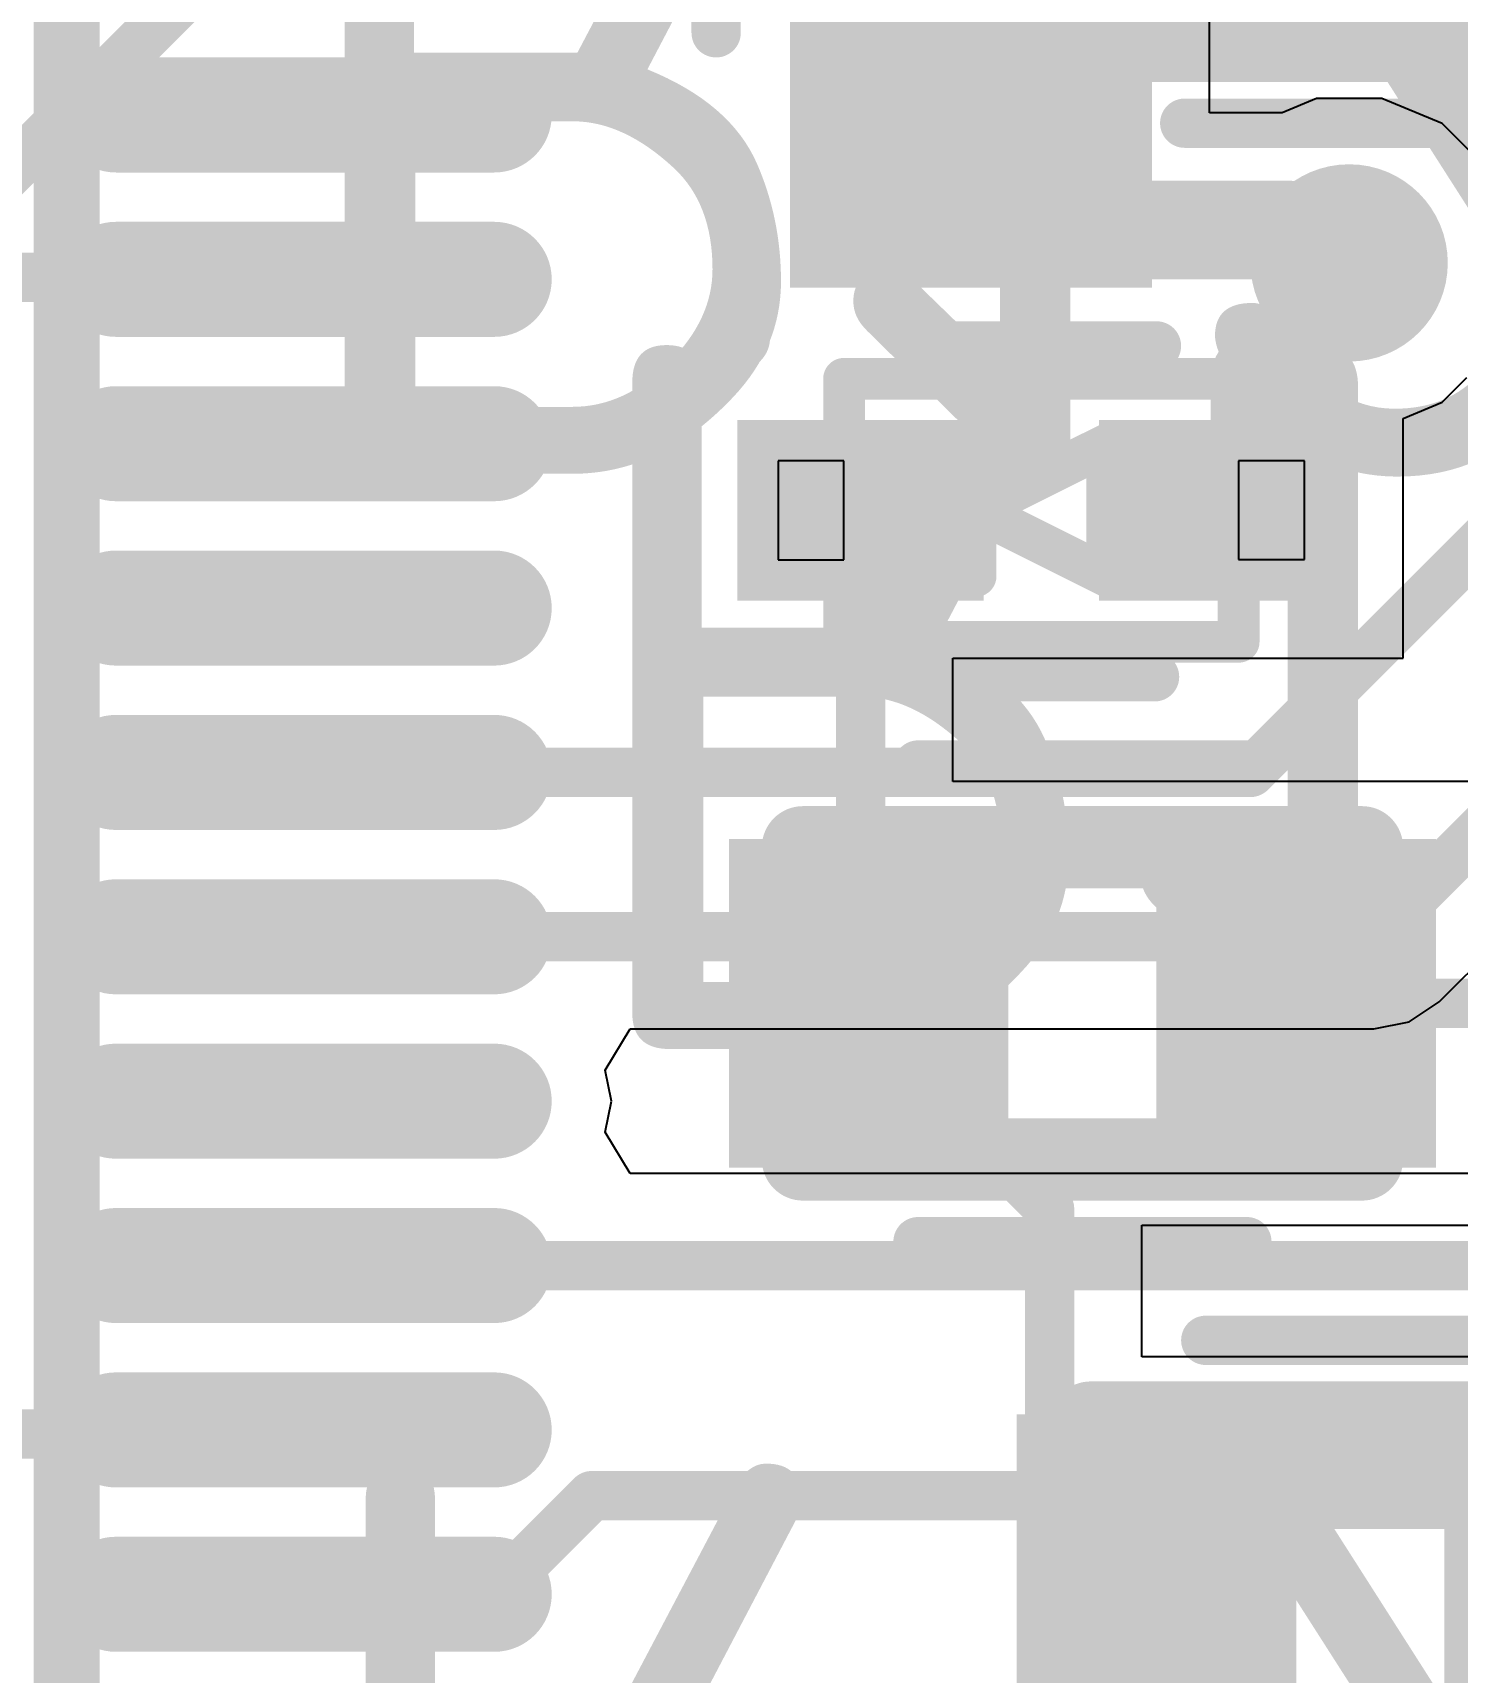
# Model space of a CAD drawing. Header units: inches. Extents: x -1.9 to 51.5, y -1.6 to 35.1.
# Drawn here: x 23.597 to 27.929, y 18.363 to 23.35 of the extents above; entities that cross this region are included whole.
import ezdxf

# ---------------------------------------------------------------- set-up
doc = ezdxf.new("R2010")
doc.units = ezdxf.units.IN
for name, color, linetype in [('Assembly Notes', 76, 'Continuous'), ('Bottom Layer', 76, 'Continuous'), ('Bottom Layer 1', 5, 'Continuous'), ('Bottom Overlay', 54, 'Continuous'), ('Bottom Paste', 16, 'Continuous'), ('Bottom Solder', 6, 'Continuous'), ('Mechanical 10', 56, 'Continuous'), ('Mechanical 13', 56, 'Continuous'), ('Top Layer', 16, 'Continuous'), ('Top Layer 1', 1, 'Continuous'), ('Top Overlay', 2, 'Continuous'), ('Top Paste', 8, 'Continuous'), ('Top Solder', 216, 'Continuous'), ('Via Holes', 16, 'Continuous')]:
    doc.layers.add(name, color=color, linetype=linetype)
doc.styles.add('GOST type B', font='', dxfattribs={"height": 0.2})
doc.styles.get('GOST type B').set_extended_font_data('GOST type B')

# ---------------------------------------------------------------- blocks, each defined once
blk = doc.blocks.new('SOD523_B_123')
at = {"layer": 'Bottom Layer 1'}
for points in [[(-0.9, 0.25), (-0.2, 0.25), (-0.2, -0.25), (-0.9, -0.25)], [(0.2, 0.25), (0.9, 0.25), (0.9, -0.25), (0.2, -0.25)]]:
    blk.add_hatch(color=5, dxfattribs=at).paths.add_polyline_path(points)
at = {"layer": 'Bottom Paste'}
for points in [[(-0.9, 0.25), (-0.2, 0.25), (-0.2, -0.25), (-0.9, -0.25)], [(0.2, 0.25), (0.9, 0.25), (0.9, -0.25), (0.2, -0.25)]]:
    blk.add_hatch(color=16, dxfattribs=at).paths.add_polyline_path(points)
at = {"layer": 'Bottom Solder'}
for points in [[(-0.925, 0.275), (-0.175, 0.275), (-0.175, -0.275), (-0.925, -0.275)], [(0.175, 0.275), (0.925, 0.275), (0.925, -0.275), (0.175, -0.275)]]:
    blk.add_hatch(color=6, dxfattribs=at).paths.add_polyline_path(points)
at = {"layer": 'Bottom Overlay'}
for points in [[(0.3558, 0.5066, 0.15, 0.15, 0), (-0.3442, 0.5066, 0.15, 0.15, 0)], [(0.35, -0.5, 0.15, 0.15, 0), (-0.35, -0.5, 0.15, 0.15, 0)]]:
    blk.add_lwpolyline(points, format="xyseb", dxfattribs=at)
for points in [[(-0.3817, 0.5066, 0.075, 0.075, 1), (-0.3067, 0.5066, 0.075, 0.075, 1)], [(0.3183, 0.5066, 0.075, 0.075, 1), (0.3933, 0.5066, 0.075, 0.075, 1)], [(-0.3875, -0.5, 0.075, 0.075, 1), (-0.3125, -0.5, 0.075, 0.075, 1)], [(0.3125, -0.5, 0.075, 0.075, 1), (0.3875, -0.5, 0.075, 0.075, 1)], [(0.975, -0.525, 0.1, 0.1, 1), (0.875, -0.525, 0.1, 0.1, 1)], [(0.85, -0.525, 0.05, 0.05, 1), (0.9, -0.525, 0.05, 0.05, 1)], [(0.95, -0.525, 0.05, 0.05, 1), (1, -0.525, 0.05, 0.05, 1)]]:
    blk.add_lwpolyline(points, format="xyseb", close=True, dxfattribs=at)
at = {"layer": 'Mechanical 13'}
for p, q in [((-0.6, 0.15), (-0.8001, 0.15)), ((-0.8001, 0.15), (-0.8001, -0.15)), ((-0.6, -0.15), (-0.6, 0.15)), ((0.8, 0.1503), (0.6011, 0.1503)), ((0.6011, 0.1503), (0.6011, -0.15)), ((0.8, -0.15), (0.8, 0.1503)), ((-0.8001, -0.15), (-0.6, -0.15)), ((0.6011, -0.15), (0.8, -0.15))]:
    blk.add_line(p, q, dxfattribs=at)
for points in [[(-0.6, 0.4, 0.127, 0.127, 0), (-0.6, -0.4, 0.127, 0.127, 0)], [(0.6, 0.4, 0.127, 0.127, 0), (-0.6, 0.4, 0.127, 0.127, 0)], [(0.6, 0.4, 0.127, 0.127, 0), (0.6, -0.4, 0.127, 0.127, 0)], [(-0.2, 0.2, 0.127, 0.127, 0), (-0.2, -0.2, 0.127, 0.127, 0)], [(0.2, 0, 0.127, 0.127, 0), (-0.2, 0.2, 0.127, 0.127, 0)], [(0.2, 0.2, 0.127, 0.127, 0), (0.2, 0, 0.127, 0.127, 0)], [(0.2, 0, 0.127, 0.127, 0), (-0.2, -0.2, 0.127, 0.127, 0)], [(0.2, 0, 0.127, 0.127, 0), (0.2, -0.2, 0.127, 0.127, 0)], [(0.6, -0.4, 0.127, 0.127, 0), (-0.6, -0.4, 0.127, 0.127, 0)]]:
    blk.add_lwpolyline(points, format="xyseb", dxfattribs=at)
for points in [[(-0.6317, 0.4, 0.0635, 0.0635, 1), (-0.5682, 0.4, 0.0635, 0.0635, 1)], [(-0.6317, 0.4, 0.0635, 0.0635, 1), (-0.5682, 0.4, 0.0635, 0.0635, 1)], [(0.5682, 0.4, 0.0635, 0.0635, 1), (0.6317, 0.4, 0.0635, 0.0635, 1)], [(0.5682, 0.4, 0.0635, 0.0635, 1), (0.6317, 0.4, 0.0635, 0.0635, 1)], [(-0.2317, 0.2, 0.0635, 0.0635, 1), (-0.1682, 0.2, 0.0635, 0.0635, 1)], [(-0.2317, 0.2, 0.0635, 0.0635, 1), (-0.1682, 0.2, 0.0635, 0.0635, 1)], [(0.1682, 0.2, 0.0635, 0.0635, 1), (0.2317, 0.2, 0.0635, 0.0635, 1)], [(0.1682, 0, 0.0635, 0.0635, 1), (0.2317, 0, 0.0635, 0.0635, 1)], [(0.1682, 0, 0.0635, 0.0635, 1), (0.2317, 0, 0.0635, 0.0635, 1)], [(0.1682, 0, 0.0635, 0.0635, 1), (0.2317, 0, 0.0635, 0.0635, 1)], [(0.1682, 0, 0.0635, 0.0635, 1), (0.2317, 0, 0.0635, 0.0635, 1)], [(-0.2317, -0.2, 0.0635, 0.0635, 1), (-0.1682, -0.2, 0.0635, 0.0635, 1)], [(-0.2317, -0.2, 0.0635, 0.0635, 1), (-0.1682, -0.2, 0.0635, 0.0635, 1)], [(0.1682, -0.2, 0.0635, 0.0635, 1), (0.2317, -0.2, 0.0635, 0.0635, 1)], [(-0.6317, -0.4, 0.0635, 0.0635, 1), (-0.5682, -0.4, 0.0635, 0.0635, 1)], [(-0.6317, -0.4, 0.0635, 0.0635, 1), (-0.5682, -0.4, 0.0635, 0.0635, 1)], [(0.5682, -0.4, 0.0635, 0.0635, 1), (0.6317, -0.4, 0.0635, 0.0635, 1)], [(0.5682, -0.4, 0.0635, 0.0635, 1), (0.6317, -0.4, 0.0635, 0.0635, 1)]]:
    blk.add_lwpolyline(points, format="xyseb", close=True, dxfattribs=at)
blk = doc.blocks.new('0603R_B_142')
at = {"layer": 'Bottom Layer 1'}
for points in [[(-0.25, 0.475), (-0.25, -0.475), (-1.05, -0.475), (-1.05, 0.475)], [(1.05, 0.475), (1.05, -0.475), (0.25, -0.475), (0.25, 0.475)]]:
    blk.add_hatch(color=5, dxfattribs=at).paths.add_polyline_path(points)
at = {"layer": 'Bottom Paste'}
for points in [[(-0.25, 0.475), (-0.25, -0.475), (-1.05, -0.475), (-1.05, 0.475)], [(1.05, 0.475), (1.05, -0.475), (0.25, -0.475), (0.25, 0.475)]]:
    blk.add_hatch(color=16, dxfattribs=at).paths.add_polyline_path(points)
at = {"layer": 'Bottom Solder'}
for points in [[(-0.225, 0.5), (-0.225, -0.5), (-1.075, -0.5), (-1.075, 0.5)], [(1.075, 0.5), (1.075, -0.5), (0.225, -0.5), (0.225, 0.5)]]:
    blk.add_hatch(color=6, dxfattribs=at).paths.add_polyline_path(points)
at = {"layer": 'Assembly Notes'}
for points in [[(-0.85, -0.475, 0.25, 0.25, 0), (-0.85, 0.475, 0.25, 0.25, 0)], [(-0.85, 0.475, 0.25, 0.25, 0), (0.85, 0.475, 0.25, 0.25, 0)], [(0.85, -0.475, 0.25, 0.25, 0), (0.85, 0.475, 0.25, 0.25, 0)], [(-0.85, -0.475, 0.25, 0.25, 0), (0.85, -0.475, 0.25, 0.25, 0)]]:
    blk.add_lwpolyline(points, format="xyseb", dxfattribs=at)
for points in [[(-0.9125, 0.475, 0.125, 0.125, 1), (-0.7875, 0.475, 0.125, 0.125, 1)], [(-0.9125, 0.475, 0.125, 0.125, 1), (-0.7875, 0.475, 0.125, 0.125, 1)], [(0.7875, 0.475, 0.125, 0.125, 1), (0.9125, 0.475, 0.125, 0.125, 1)], [(0.7875, 0.475, 0.125, 0.125, 1), (0.9125, 0.475, 0.125, 0.125, 1)], [(-0.9125, -0.475, 0.125, 0.125, 1), (-0.7875, -0.475, 0.125, 0.125, 1)], [(-0.9125, -0.475, 0.125, 0.125, 1), (-0.7875, -0.475, 0.125, 0.125, 1)], [(0.7875, -0.475, 0.125, 0.125, 1), (0.9125, -0.475, 0.125, 0.125, 1)], [(0.7875, -0.475, 0.125, 0.125, 1), (0.9125, -0.475, 0.125, 0.125, 1)]]:
    blk.add_lwpolyline(points, format="xyseb", close=True, dxfattribs=at)
at = {"layer": 'Bottom Overlay'}
for points in [[(-0.5, 0.725, 0.15, 0.15, 0), (0.5, 0.725, 0.15, 0.15, 0)], [(-0.5, -0.725, 0.15, 0.15, 0), (0.5, -0.725, 0.15, 0.15, 0)]]:
    blk.add_lwpolyline(points, format="xyseb", dxfattribs=at)
for points in [[(-0.5375, 0.725, 0.075, 0.075, 1), (-0.4625, 0.725, 0.075, 0.075, 1)], [(0.4625, 0.725, 0.075, 0.075, 1), (0.5375, 0.725, 0.075, 0.075, 1)], [(-0.5375, -0.725, 0.075, 0.075, 1), (-0.4625, -0.725, 0.075, 0.075, 1)], [(0.4625, -0.725, 0.075, 0.075, 1), (0.5375, -0.725, 0.075, 0.075, 1)]]:
    blk.add_lwpolyline(points, format="xyseb", close=True, dxfattribs=at)
at = {"layer": 'Assembly Notes', "style": 'GOST type B', "text_generation_flag": 2}
blk.add_text('R12_9', height=2.15, rotation=180, dxfattribs=at).set_placement((-2.4, -1.4))
blk = doc.blocks.new('0603R_B_143')
at = {"layer": 'Bottom Layer 1'}
for points in [[(-0.25, 0.475), (-0.25, -0.475), (-1.05, -0.475), (-1.05, 0.475)], [(1.05, 0.475), (1.05, -0.475), (0.25, -0.475), (0.25, 0.475)]]:
    blk.add_hatch(color=5, dxfattribs=at).paths.add_polyline_path(points)
at = {"layer": 'Bottom Paste'}
for points in [[(-0.25, 0.475), (-0.25, -0.475), (-1.05, -0.475), (-1.05, 0.475)], [(1.05, 0.475), (1.05, -0.475), (0.25, -0.475), (0.25, 0.475)]]:
    blk.add_hatch(color=16, dxfattribs=at).paths.add_polyline_path(points)
at = {"layer": 'Bottom Solder'}
for points in [[(-0.225, 0.5), (-0.225, -0.5), (-1.075, -0.5), (-1.075, 0.5)], [(1.075, 0.5), (1.075, -0.5), (0.225, -0.5), (0.225, 0.5)]]:
    blk.add_hatch(color=6, dxfattribs=at).paths.add_polyline_path(points)
at = {"layer": 'Assembly Notes'}
for points in [[(-0.85, -0.475, 0.25, 0.25, 0), (-0.85, 0.475, 0.25, 0.25, 0)], [(-0.85, 0.475, 0.25, 0.25, 0), (0.85, 0.475, 0.25, 0.25, 0)], [(0.85, -0.475, 0.25, 0.25, 0), (0.85, 0.475, 0.25, 0.25, 0)], [(-0.85, -0.475, 0.25, 0.25, 0), (0.85, -0.475, 0.25, 0.25, 0)]]:
    blk.add_lwpolyline(points, format="xyseb", dxfattribs=at)
for points in [[(-0.9125, 0.475, 0.125, 0.125, 1), (-0.7875, 0.475, 0.125, 0.125, 1)], [(-0.9125, 0.475, 0.125, 0.125, 1), (-0.7875, 0.475, 0.125, 0.125, 1)], [(0.7875, 0.475, 0.125, 0.125, 1), (0.9125, 0.475, 0.125, 0.125, 1)], [(0.7875, 0.475, 0.125, 0.125, 1), (0.9125, 0.475, 0.125, 0.125, 1)], [(-0.9125, -0.475, 0.125, 0.125, 1), (-0.7875, -0.475, 0.125, 0.125, 1)], [(-0.9125, -0.475, 0.125, 0.125, 1), (-0.7875, -0.475, 0.125, 0.125, 1)], [(0.7875, -0.475, 0.125, 0.125, 1), (0.9125, -0.475, 0.125, 0.125, 1)], [(0.7875, -0.475, 0.125, 0.125, 1), (0.9125, -0.475, 0.125, 0.125, 1)]]:
    blk.add_lwpolyline(points, format="xyseb", close=True, dxfattribs=at)
at = {"layer": 'Bottom Overlay'}
for points in [[(-0.5, 0.725, 0.15, 0.15, 0), (0.5, 0.725, 0.15, 0.15, 0)], [(-0.5, -0.725, 0.15, 0.15, 0), (0.5, -0.725, 0.15, 0.15, 0)]]:
    blk.add_lwpolyline(points, format="xyseb", dxfattribs=at)
for points in [[(-0.5375, 0.725, 0.075, 0.075, 1), (-0.4625, 0.725, 0.075, 0.075, 1)], [(0.4625, 0.725, 0.075, 0.075, 1), (0.5375, 0.725, 0.075, 0.075, 1)], [(-0.5375, -0.725, 0.075, 0.075, 1), (-0.4625, -0.725, 0.075, 0.075, 1)], [(0.4625, -0.725, 0.075, 0.075, 1), (0.5375, -0.725, 0.075, 0.075, 1)]]:
    blk.add_lwpolyline(points, format="xyseb", close=True, dxfattribs=at)
at = {"layer": 'Assembly Notes', "style": 'GOST type B', "text_generation_flag": 2}
blk.add_text('R12_8', height=2.15, rotation=180, dxfattribs=at).set_placement((-2.4, -1.4))
blk = doc.blocks.new('0603R_B_152')
at = {"layer": 'Bottom Layer 1'}
for points in [[(-0.25, 0.475), (-0.25, -0.475), (-1.05, -0.475), (-1.05, 0.475)], [(1.05, 0.475), (1.05, -0.475), (0.25, -0.475), (0.25, 0.475)]]:
    blk.add_hatch(color=5, dxfattribs=at).paths.add_polyline_path(points)
at = {"layer": 'Bottom Paste'}
for points in [[(-0.25, 0.475), (-0.25, -0.475), (-1.05, -0.475), (-1.05, 0.475)], [(1.05, 0.475), (1.05, -0.475), (0.25, -0.475), (0.25, 0.475)]]:
    blk.add_hatch(color=16, dxfattribs=at).paths.add_polyline_path(points)
at = {"layer": 'Bottom Solder'}
for points in [[(-0.225, 0.5), (-0.225, -0.5), (-1.075, -0.5), (-1.075, 0.5)], [(1.075, 0.5), (1.075, -0.5), (0.225, -0.5), (0.225, 0.5)]]:
    blk.add_hatch(color=6, dxfattribs=at).paths.add_polyline_path(points)
at = {"layer": 'Assembly Notes'}
for points in [[(-0.85, -0.475, 0.25, 0.25, 0), (-0.85, 0.475, 0.25, 0.25, 0)], [(-0.85, 0.475, 0.25, 0.25, 0), (0.85, 0.475, 0.25, 0.25, 0)], [(0.85, -0.475, 0.25, 0.25, 0), (0.85, 0.475, 0.25, 0.25, 0)], [(-0.85, -0.475, 0.25, 0.25, 0), (0.85, -0.475, 0.25, 0.25, 0)]]:
    blk.add_lwpolyline(points, format="xyseb", dxfattribs=at)
for points in [[(-0.9125, 0.475, 0.125, 0.125, 1), (-0.7875, 0.475, 0.125, 0.125, 1)], [(-0.9125, 0.475, 0.125, 0.125, 1), (-0.7875, 0.475, 0.125, 0.125, 1)], [(0.7875, 0.475, 0.125, 0.125, 1), (0.9125, 0.475, 0.125, 0.125, 1)], [(0.7875, 0.475, 0.125, 0.125, 1), (0.9125, 0.475, 0.125, 0.125, 1)], [(-0.9125, -0.475, 0.125, 0.125, 1), (-0.7875, -0.475, 0.125, 0.125, 1)], [(-0.9125, -0.475, 0.125, 0.125, 1), (-0.7875, -0.475, 0.125, 0.125, 1)], [(0.7875, -0.475, 0.125, 0.125, 1), (0.9125, -0.475, 0.125, 0.125, 1)], [(0.7875, -0.475, 0.125, 0.125, 1), (0.9125, -0.475, 0.125, 0.125, 1)]]:
    blk.add_lwpolyline(points, format="xyseb", close=True, dxfattribs=at)
at = {"layer": 'Bottom Overlay'}
for points in [[(-0.5, 0.725, 0.15, 0.15, 0), (0.5, 0.725, 0.15, 0.15, 0)], [(-0.5, -0.725, 0.15, 0.15, 0), (0.5, -0.725, 0.15, 0.15, 0)]]:
    blk.add_lwpolyline(points, format="xyseb", dxfattribs=at)
for points in [[(-0.5375, 0.725, 0.075, 0.075, 1), (-0.4625, 0.725, 0.075, 0.075, 1)], [(0.4625, 0.725, 0.075, 0.075, 1), (0.5375, 0.725, 0.075, 0.075, 1)], [(-0.5375, -0.725, 0.075, 0.075, 1), (-0.4625, -0.725, 0.075, 0.075, 1)], [(0.4625, -0.725, 0.075, 0.075, 1), (0.5375, -0.725, 0.075, 0.075, 1)]]:
    blk.add_lwpolyline(points, format="xyseb", close=True, dxfattribs=at)
at = {"layer": 'Assembly Notes', "style": 'GOST type B', "text_generation_flag": 2}
blk.add_text('R11_9', height=2.15, rotation=180, dxfattribs=at).set_placement((-2.4, -1.4))
blk = doc.blocks.new('0603R_B_153')
at = {"layer": 'Bottom Layer 1'}
for points in [[(-0.25, 0.475), (-0.25, -0.475), (-1.05, -0.475), (-1.05, 0.475)], [(1.05, 0.475), (1.05, -0.475), (0.25, -0.475), (0.25, 0.475)]]:
    blk.add_hatch(color=5, dxfattribs=at).paths.add_polyline_path(points)
at = {"layer": 'Bottom Paste'}
for points in [[(-0.25, 0.475), (-0.25, -0.475), (-1.05, -0.475), (-1.05, 0.475)], [(1.05, 0.475), (1.05, -0.475), (0.25, -0.475), (0.25, 0.475)]]:
    blk.add_hatch(color=16, dxfattribs=at).paths.add_polyline_path(points)
at = {"layer": 'Bottom Solder'}
for points in [[(-0.225, 0.5), (-0.225, -0.5), (-1.075, -0.5), (-1.075, 0.5)], [(1.075, 0.5), (1.075, -0.5), (0.225, -0.5), (0.225, 0.5)]]:
    blk.add_hatch(color=6, dxfattribs=at).paths.add_polyline_path(points)
at = {"layer": 'Assembly Notes'}
for points in [[(-0.85, -0.475, 0.25, 0.25, 0), (-0.85, 0.475, 0.25, 0.25, 0)], [(-0.85, 0.475, 0.25, 0.25, 0), (0.85, 0.475, 0.25, 0.25, 0)], [(0.85, -0.475, 0.25, 0.25, 0), (0.85, 0.475, 0.25, 0.25, 0)], [(-0.85, -0.475, 0.25, 0.25, 0), (0.85, -0.475, 0.25, 0.25, 0)]]:
    blk.add_lwpolyline(points, format="xyseb", dxfattribs=at)
for points in [[(-0.9125, 0.475, 0.125, 0.125, 1), (-0.7875, 0.475, 0.125, 0.125, 1)], [(-0.9125, 0.475, 0.125, 0.125, 1), (-0.7875, 0.475, 0.125, 0.125, 1)], [(0.7875, 0.475, 0.125, 0.125, 1), (0.9125, 0.475, 0.125, 0.125, 1)], [(0.7875, 0.475, 0.125, 0.125, 1), (0.9125, 0.475, 0.125, 0.125, 1)], [(-0.9125, -0.475, 0.125, 0.125, 1), (-0.7875, -0.475, 0.125, 0.125, 1)], [(-0.9125, -0.475, 0.125, 0.125, 1), (-0.7875, -0.475, 0.125, 0.125, 1)], [(0.7875, -0.475, 0.125, 0.125, 1), (0.9125, -0.475, 0.125, 0.125, 1)], [(0.7875, -0.475, 0.125, 0.125, 1), (0.9125, -0.475, 0.125, 0.125, 1)]]:
    blk.add_lwpolyline(points, format="xyseb", close=True, dxfattribs=at)
at = {"layer": 'Bottom Overlay'}
for points in [[(-0.5, 0.725, 0.15, 0.15, 0), (0.5, 0.725, 0.15, 0.15, 0)], [(-0.5, -0.725, 0.15, 0.15, 0), (0.5, -0.725, 0.15, 0.15, 0)]]:
    blk.add_lwpolyline(points, format="xyseb", dxfattribs=at)
for points in [[(-0.5375, 0.725, 0.075, 0.075, 1), (-0.4625, 0.725, 0.075, 0.075, 1)], [(0.4625, 0.725, 0.075, 0.075, 1), (0.5375, 0.725, 0.075, 0.075, 1)], [(-0.5375, -0.725, 0.075, 0.075, 1), (-0.4625, -0.725, 0.075, 0.075, 1)], [(0.4625, -0.725, 0.075, 0.075, 1), (0.5375, -0.725, 0.075, 0.075, 1)]]:
    blk.add_lwpolyline(points, format="xyseb", close=True, dxfattribs=at)
at = {"layer": 'Assembly Notes', "style": 'GOST type B', "text_generation_flag": 2}
blk.add_text('R11_8', height=2.15, rotation=180, dxfattribs=at).set_placement((-2.4, -1.4))
blk = doc.blocks.new('LQFP100_173')
at = {"layer": 'Top Layer 1'}
h = blk.add_hatch(color=1, dxfattribs=at)
edge = h.paths.add_edge_path()
edge.add_arc((8.3, 5), 0.15, 270, 450)
edge.add_line((8.3, 5.15), (7.15, 5.15))
edge.add_arc((7.15, 5), 0.15, 90, 270)
edge.add_line((7.15, 4.85), (8.3, 4.85))
h = blk.add_hatch(color=1, dxfattribs=at)
edge = h.paths.add_edge_path()
edge.add_arc((8.3, 4.5), 0.15, 270, 450)
edge.add_line((8.3, 4.65), (7.15, 4.65))
edge.add_arc((7.15, 4.5), 0.15, 90, 270)
edge.add_line((7.15, 4.35), (8.3, 4.35))
h = blk.add_hatch(color=1, dxfattribs=at)
edge = h.paths.add_edge_path()
edge.add_arc((8.3, 4), 0.15, 270, 450)
edge.add_line((8.3, 4.15), (7.15, 4.15))
edge.add_arc((7.15, 4), 0.15, 90, 270)
edge.add_line((7.15, 3.85), (8.3, 3.85))
h = blk.add_hatch(color=1, dxfattribs=at)
edge = h.paths.add_edge_path()
edge.add_arc((8.3, 3.5), 0.15, 270, 450)
edge.add_line((8.3, 3.65), (7.15, 3.65))
edge.add_arc((7.15, 3.5), 0.15, 90, 270)
edge.add_line((7.15, 3.35), (8.3, 3.35))
h = blk.add_hatch(color=1, dxfattribs=at)
edge = h.paths.add_edge_path()
edge.add_arc((8.3, 3), 0.15, 270, 450)
edge.add_line((8.3, 3.15), (7.15, 3.15))
edge.add_arc((7.15, 3), 0.15, 90, 270)
edge.add_line((7.15, 2.85), (8.3, 2.85))
h = blk.add_hatch(color=1, dxfattribs=at)
edge = h.paths.add_edge_path()
edge.add_arc((8.3, 2.5), 0.15, 270, 450)
edge.add_line((8.3, 2.65), (7.15, 2.65))
edge.add_arc((7.15, 2.5), 0.15, 90, 270)
edge.add_line((7.15, 2.35), (8.3, 2.35))
h = blk.add_hatch(color=1, dxfattribs=at)
edge = h.paths.add_edge_path()
edge.add_arc((8.3, 2), 0.15, 270, 450)
edge.add_line((8.3, 2.15), (7.15, 2.15))
edge.add_arc((7.15, 2), 0.15, 90, 270)
edge.add_line((7.15, 1.85), (8.3, 1.85))
h = blk.add_hatch(color=1, dxfattribs=at)
edge = h.paths.add_edge_path()
edge.add_arc((8.3, 1.5), 0.15, 270, 450)
edge.add_line((8.3, 1.65), (7.15, 1.65))
edge.add_arc((7.15, 1.5), 0.15, 90, 270)
edge.add_line((7.15, 1.35), (8.3, 1.35))
h = blk.add_hatch(color=1, dxfattribs=at)
edge = h.paths.add_edge_path()
edge.add_arc((8.3, 1), 0.15, 270, 450)
edge.add_line((8.3, 1.15), (7.15, 1.15))
edge.add_arc((7.15, 1), 0.15, 90, 270)
edge.add_line((7.15, 0.85), (8.3, 0.85))
h = blk.add_hatch(color=1, dxfattribs=at)
edge = h.paths.add_edge_path()
edge.add_arc((8.3, 0.5), 0.15, 270, 450)
edge.add_line((8.3, 0.65), (7.15, 0.65))
edge.add_arc((7.15, 0.5), 0.15, 90, 270)
edge.add_line((7.15, 0.35), (8.3, 0.35))
at = {"layer": 'Top Paste'}
h = blk.add_hatch(color=8, dxfattribs=at)
edge = h.paths.add_edge_path()
edge.add_arc((8.3, 5), 0.15, 270, 450)
edge.add_line((8.3, 5.15), (7.15, 5.15))
edge.add_arc((7.15, 5), 0.15, 90, 270)
edge.add_line((7.15, 4.85), (8.3, 4.85))
h = blk.add_hatch(color=8, dxfattribs=at)
edge = h.paths.add_edge_path()
edge.add_arc((8.3, 4.5), 0.15, 270, 450)
edge.add_line((8.3, 4.65), (7.15, 4.65))
edge.add_arc((7.15, 4.5), 0.15, 90, 270)
edge.add_line((7.15, 4.35), (8.3, 4.35))
h = blk.add_hatch(color=8, dxfattribs=at)
edge = h.paths.add_edge_path()
edge.add_arc((8.3, 4), 0.15, 270, 450)
edge.add_line((8.3, 4.15), (7.15, 4.15))
edge.add_arc((7.15, 4), 0.15, 90, 270)
edge.add_line((7.15, 3.85), (8.3, 3.85))
h = blk.add_hatch(color=8, dxfattribs=at)
edge = h.paths.add_edge_path()
edge.add_arc((8.3, 3.5), 0.15, 270, 450)
edge.add_line((8.3, 3.65), (7.15, 3.65))
edge.add_arc((7.15, 3.5), 0.15, 90, 270)
edge.add_line((7.15, 3.35), (8.3, 3.35))
h = blk.add_hatch(color=8, dxfattribs=at)
edge = h.paths.add_edge_path()
edge.add_arc((8.3, 3), 0.15, 270, 450)
edge.add_line((8.3, 3.15), (7.15, 3.15))
edge.add_arc((7.15, 3), 0.15, 90, 270)
edge.add_line((7.15, 2.85), (8.3, 2.85))
h = blk.add_hatch(color=8, dxfattribs=at)
edge = h.paths.add_edge_path()
edge.add_arc((8.3, 2.5), 0.15, 270, 450)
edge.add_line((8.3, 2.65), (7.15, 2.65))
edge.add_arc((7.15, 2.5), 0.15, 90, 270)
edge.add_line((7.15, 2.35), (8.3, 2.35))
h = blk.add_hatch(color=8, dxfattribs=at)
edge = h.paths.add_edge_path()
edge.add_arc((8.3, 2), 0.15, 270, 450)
edge.add_line((8.3, 2.15), (7.15, 2.15))
edge.add_arc((7.15, 2), 0.15, 90, 270)
edge.add_line((7.15, 1.85), (8.3, 1.85))
h = blk.add_hatch(color=8, dxfattribs=at)
edge = h.paths.add_edge_path()
edge.add_arc((8.3, 1.5), 0.15, 270, 450)
edge.add_line((8.3, 1.65), (7.15, 1.65))
edge.add_arc((7.15, 1.5), 0.15, 90, 270)
edge.add_line((7.15, 1.35), (8.3, 1.35))
h = blk.add_hatch(color=8, dxfattribs=at)
edge = h.paths.add_edge_path()
edge.add_arc((8.3, 1), 0.15, 270, 450)
edge.add_line((8.3, 1.15), (7.15, 1.15))
edge.add_arc((7.15, 1), 0.15, 90, 270)
edge.add_line((7.15, 0.85), (8.3, 0.85))
h = blk.add_hatch(color=8, dxfattribs=at)
edge = h.paths.add_edge_path()
edge.add_arc((8.3, 0.5), 0.15, 270, 450)
edge.add_line((8.3, 0.65), (7.15, 0.65))
edge.add_arc((7.15, 0.5), 0.15, 90, 270)
edge.add_line((7.15, 0.35), (8.3, 0.35))
at = {"layer": 'Top Solder'}
h = blk.add_hatch(color=216, dxfattribs=at)
edge = h.paths.add_edge_path()
edge.add_arc((8.3, 5), 0.175, 270, 450)
edge.add_line((8.3, 5.175), (7.15, 5.175))
edge.add_arc((7.15, 5), 0.175, 90, 270)
edge.add_line((7.15, 4.825), (8.3, 4.825))
h = blk.add_hatch(color=216, dxfattribs=at)
edge = h.paths.add_edge_path()
edge.add_arc((8.3, 4.5), 0.175, 270, 450)
edge.add_line((8.3, 4.675), (7.15, 4.675))
edge.add_arc((7.15, 4.5), 0.175, 90, 270)
edge.add_line((7.15, 4.325), (8.3, 4.325))
h = blk.add_hatch(color=216, dxfattribs=at)
edge = h.paths.add_edge_path()
edge.add_arc((8.3, 4), 0.175, 270, 450)
edge.add_line((8.3, 4.175), (7.15, 4.175))
edge.add_arc((7.15, 4), 0.175, 90, 270)
edge.add_line((7.15, 3.825), (8.3, 3.825))
h = blk.add_hatch(color=216, dxfattribs=at)
edge = h.paths.add_edge_path()
edge.add_arc((8.3, 3.5), 0.175, 270, 450)
edge.add_line((8.3, 3.675), (7.15, 3.675))
edge.add_arc((7.15, 3.5), 0.175, 90, 270)
edge.add_line((7.15, 3.325), (8.3, 3.325))
h = blk.add_hatch(color=216, dxfattribs=at)
edge = h.paths.add_edge_path()
edge.add_arc((8.3, 3), 0.175, 270, 450)
edge.add_line((8.3, 3.175), (7.15, 3.175))
edge.add_arc((7.15, 3), 0.175, 90, 270)
edge.add_line((7.15, 2.825), (8.3, 2.825))
h = blk.add_hatch(color=216, dxfattribs=at)
edge = h.paths.add_edge_path()
edge.add_arc((8.3, 2.5), 0.175, 270, 450)
edge.add_line((8.3, 2.675), (7.15, 2.675))
edge.add_arc((7.15, 2.5), 0.175, 90, 270)
edge.add_line((7.15, 2.325), (8.3, 2.325))
h = blk.add_hatch(color=216, dxfattribs=at)
edge = h.paths.add_edge_path()
edge.add_arc((8.3, 2), 0.175, 270, 450)
edge.add_line((8.3, 2.175), (7.15, 2.175))
edge.add_arc((7.15, 2), 0.175, 90, 270)
edge.add_line((7.15, 1.825), (8.3, 1.825))
h = blk.add_hatch(color=216, dxfattribs=at)
edge = h.paths.add_edge_path()
edge.add_arc((8.3, 1.5), 0.175, 270, 450)
edge.add_line((8.3, 1.675), (7.15, 1.675))
edge.add_arc((7.15, 1.5), 0.175, 90, 270)
edge.add_line((7.15, 1.325), (8.3, 1.325))
h = blk.add_hatch(color=216, dxfattribs=at)
edge = h.paths.add_edge_path()
edge.add_arc((8.3, 1), 0.175, 270, 450)
edge.add_line((8.3, 1.175), (7.15, 1.175))
edge.add_arc((7.15, 1), 0.175, 90, 270)
edge.add_line((7.15, 0.825), (8.3, 0.825))
h = blk.add_hatch(color=216, dxfattribs=at)
edge = h.paths.add_edge_path()
edge.add_arc((8.3, 0.5), 0.175, 270, 450)
edge.add_line((8.3, 0.675), (7.15, 0.675))
edge.add_arc((7.15, 0.5), 0.175, 90, 270)
edge.add_line((7.15, 0.325), (8.3, 0.325))
at = {"layer": 'Mechanical 10'}
blk.add_lwpolyline([(7, -7, 0.2, 0.2, 0), (7, 7, 0.2, 0.2, 0)], format="xyseb", dxfattribs=at)
blk = doc.blocks.new('0603C_188')
at = {"layer": 'Top Layer 1'}
for points in [[(-1.25, -0.525), (-1.25, 0.525), (-0.35, 0.525), (-0.35, -0.525)], [(0.35, -0.525), (0.35, 0.525), (1.25, 0.525), (1.25, -0.525)]]:
    blk.add_hatch(color=1, dxfattribs=at).paths.add_polyline_path(points)
at = {"layer": 'Top Paste'}
for points in [[(-1.25, -0.525), (-1.25, 0.525), (-0.35, 0.525), (-0.35, -0.525)], [(0.35, -0.525), (0.35, 0.525), (1.25, 0.525), (1.25, -0.525)]]:
    blk.add_hatch(color=8, dxfattribs=at).paths.add_polyline_path(points)
at = {"layer": 'Top Solder'}
for points in [[(-1.275, -0.55), (-1.275, 0.55), (-0.325, 0.55), (-0.325, -0.55)], [(0.325, -0.55), (0.325, 0.55), (1.275, 0.55), (1.275, -0.55)]]:
    blk.add_hatch(color=216, dxfattribs=at).paths.add_polyline_path(points)
at = {"layer": 'Top Overlay'}
for points in [[(-0.5, 0.775, 0.15, 0.15, 0), (0.5, 0.775, 0.15, 0.15, 0)], [(0, 0.45, 0.15, 0.15, 0), (0, -0.45, 0.15, 0.15, 0)], [(-0.5, -0.775, 0.15, 0.15, 0), (0.5, -0.775, 0.15, 0.15, 0)]]:
    blk.add_lwpolyline(points, format="xyseb", dxfattribs=at)
for points in [[(-0.5375, 0.775, 0.075, 0.075, 1), (-0.4625, 0.775, 0.075, 0.075, 1)], [(0.4625, 0.775, 0.075, 0.075, 1), (0.5375, 0.775, 0.075, 0.075, 1)], [(-0.0375, 0.45, 0.075, 0.075, 1), (0.0375, 0.45, 0.075, 0.075, 1)], [(-0.0375, -0.45, 0.075, 0.075, 1), (0.0375, -0.45, 0.075, 0.075, 1)], [(-0.5375, -0.775, 0.075, 0.075, 1), (-0.4625, -0.775, 0.075, 0.075, 1)], [(0.4625, -0.775, 0.075, 0.075, 1), (0.5375, -0.775, 0.075, 0.075, 1)]]:
    blk.add_lwpolyline(points, format="xyseb", close=True, dxfattribs=at)

msp = doc.modelspace()

# ---------------------------------------------------------------- hatches: boundary and pattern name
at = {"layer": 'Bottom Layer'}
h = msp.add_hatch(color=76, dxfattribs=at)
edge = h.paths.add_edge_path()
edge.add_arc((27.6, 22.65), 0.3, 0, 360)
at = {"layer": 'Bottom Layer 1'}
h = msp.add_hatch(color=5, dxfattribs=at)
edge = h.paths.add_edge_path()
edge.add_arc((27.6, 22.65), 0.3, 0, 360)
at = {"layer": 'Top Layer'}
h = msp.add_hatch(color=16, dxfattribs=at)
edge = h.paths.add_edge_path()
edge.add_arc((27.6, 22.65), 0.3, 0, 360)
at = {"layer": 'Top Layer 1'}
h = msp.add_hatch(color=1, dxfattribs=at)
edge = h.paths.add_edge_path()
edge.add_arc((27.6, 22.65), 0.3, 0, 360)
at = {"layer": 'Via Holes'}
h = msp.add_hatch(color=7, dxfattribs=at)
edge = h.paths.add_edge_path()
edge.add_arc((27.6, 22.65), 0.15, 0, 360)

# ---------------------------------------------------------------- linework, layer by layer
at = {"layer": 'Bottom Layer 1'}
for p, q in [((27.8832, 22.2261), (27.958, 22.3009)), ((27.764, 22.1767), (27.8832, 22.2261)), ((27.764, 21.4475), (27.764, 22.1767)), ((26.3944, 21.0725), (26.3944, 21.4475)), ((26.3944, 21.4475), (27.764, 21.4475)), ((26.714, 21.0725), (26.3944, 21.0725)), ((26.739, 21.0725), (26.714, 21.0725)), ((26.839, 21.0725), (26.739, 21.0725)), ((26.739, 21.0725), (26.739, 21.0725)), ((28.039, 21.0725), (26.839, 21.0725)), ((26.839, 21.0725), (26.839, 21.0725)), ((26.9694, 19.3225), (26.9694, 19.7225)), ((26.9694, 19.7225), (28.039, 19.7225)), ((27.614, 19.3225), (26.9694, 19.3225)), ((27.714, 19.3225), (27.614, 19.3225)), ((27.614, 19.3225), (27.614, 19.3225)), ((28.914, 19.3225), (27.714, 19.3225)), ((27.714, 19.3225), (27.714, 19.3225))]:
    msp.add_line(p, q, dxfattribs=at)
for points in [[(23.2, 22.6, 0.15, 0.15, 0), (26.075, 25.475, 0.15, 0.15, 0)], [(27.6, 22.5688, 0.3, 0.3, 0), (27.6, 22.65, 0.3, 0.3, 0)], [(27.3287, 22.2975, 0.3, 0.3, 0), (27.6, 22.5688, 0.3, 0.3, 0)], [(27.3287, 21.9975, 0.3, 0.3, 0), (27.3287, 22.2975, 0.3, 0.3, 0)], [(27.2287, 21.8975, 0.3, 0.3, 0), (27.3287, 21.9975, 0.3, 0.3, 0)], [(27.214, 21.8975, 0.3, 0.3, 0), (27.2287, 21.8975, 0.3, 0.3, 0)], [(26.114, 20.3475, 0.15, 0.15, 0), (26.114, 21.8975, 0.15, 0.15, 0)], [(27.439, 20.3975, 0.15, 0.15, 0), (28.564, 20.3975, 0.15, 0.15, 0)], [(26.114, 20.3475, 0.15, 0.15, 0), (26.689, 19.7725, 0.15, 0.15, 0)], [(26.689, 18.9725, 0.15, 0.15, 0), (26.689, 19.7725, 0.15, 0.15, 0)], [(26.689, 18.9725, 0.15, 0.15, 0), (27.014, 18.6475, 0.15, 0.15, 0)], [(27.014, 18.5725, 0.15, 0.15, 0), (27.014, 18.6475, 0.15, 0.15, 0)]]:
    msp.add_lwpolyline(points, format="xyseb", dxfattribs=at)
for points in [[(27.525, 22.65, 0.15, 0.15, 1), (27.675, 22.65, 0.15, 0.15, 1)], [(27.525, 22.5688, 0.15, 0.15, 1), (27.675, 22.5688, 0.15, 0.15, 1)], [(27.525, 22.5688, 0.15, 0.15, 1), (27.675, 22.5688, 0.15, 0.15, 1)], [(27.2537, 22.2975, 0.15, 0.15, 1), (27.4037, 22.2975, 0.15, 0.15, 1)], [(27.2537, 22.2975, 0.15, 0.15, 1), (27.4037, 22.2975, 0.15, 0.15, 1)], [(27.2537, 21.9975, 0.15, 0.15, 1), (27.4037, 21.9975, 0.15, 0.15, 1)], [(27.2537, 21.9975, 0.15, 0.15, 1), (27.4037, 21.9975, 0.15, 0.15, 1)], [(27.139, 21.8975, 0.15, 0.15, 1), (27.289, 21.8975, 0.15, 0.15, 1)], [(27.1537, 21.8975, 0.15, 0.15, 1), (27.3037, 21.8975, 0.15, 0.15, 1)], [(27.1537, 21.8975, 0.15, 0.15, 1), (27.3037, 21.8975, 0.15, 0.15, 1)], [(26.0765, 21.8975, 0.075, 0.075, 1), (26.1515, 21.8975, 0.075, 0.075, 1)], [(27.4015, 20.3975, 0.075, 0.075, 1), (27.4765, 20.3975, 0.075, 0.075, 1)], [(26.0765, 20.3475, 0.075, 0.075, 1), (26.1515, 20.3475, 0.075, 0.075, 1)], [(26.0765, 20.3475, 0.075, 0.075, 1), (26.1515, 20.3475, 0.075, 0.075, 1)], [(26.6515, 19.7725, 0.075, 0.075, 1), (26.7265, 19.7725, 0.075, 0.075, 1)], [(26.6515, 19.7725, 0.075, 0.075, 1), (26.7265, 19.7725, 0.075, 0.075, 1)], [(26.6515, 18.9725, 0.075, 0.075, 1), (26.7265, 18.9725, 0.075, 0.075, 1)], [(26.6515, 18.9725, 0.075, 0.075, 1), (26.7265, 18.9725, 0.075, 0.075, 1)], [(26.9765, 18.6475, 0.075, 0.075, 1), (27.0515, 18.6475, 0.075, 0.075, 1)], [(26.9765, 18.6475, 0.075, 0.075, 1), (27.0515, 18.6475, 0.075, 0.075, 1)], [(26.9765, 18.5725, 0.075, 0.075, 1), (27.0515, 18.5725, 0.075, 0.075, 1)]]:
    msp.add_lwpolyline(points, format="xyseb", close=True, dxfattribs=at)
at = {"layer": 'Top Layer 1'}
for p, q in [((27.175, 23.1069), (27.175, 23.7)), ((27.5005, 23.15), (27.3964, 23.1069)), ((27.6995, 23.15), (27.5005, 23.15)), ((27.8832, 23.0739), (27.6995, 23.15)), ((27.3964, 23.1069), (27.175, 23.1069)), ((28.0239, 22.9332), (27.8832, 23.0739)), ((27.8733, 20.4017), (28.8345, 21.363)), ((27.7823, 20.341), (27.8733, 20.4017)), ((25.338, 20.1946), (25.4131, 20.3196)), ((25.4131, 20.3196), (27.675, 20.3196)), ((27.675, 20.3196), (27.7823, 20.341)), ((25.3569, 20.1), (25.338, 20.1946)), ((25.338, 20.0054), (25.3569, 20.1)), ((25.4131, 19.8804), (25.338, 20.0054)), ((31.1816, 19.8804), (25.4131, 19.8804))]:
    msp.add_line(p, q, dxfattribs=at)
for points in [[(27.3, 21.1, 0.15, 0.15, 0), (30.1, 23.9, 0.15, 0.15, 0)], [(25.825, 23.6, 0.2, 0.2, 0), (26.375, 23.05, 0.2, 0.2, 0)], [(27.675, 20.6, 0.15, 0.15, 0), (30.625, 23.55, 0.15, 0.15, 0)], [(26.45, 23.05, 0.3, 0.3, 0), (26.75, 22.75, 0.3, 0.3, 0)], [(26.375, 23.05, 0.2, 0.2, 0), (26.45, 23.05, 0.2, 0.2, 0)], [(26.75, 22.75, 0.3, 0.3, 0), (27.4188, 22.75, 0.3, 0.3, 0)], [(27.4188, 22.75, 0.3, 0.3, 0), (27.5188, 22.65, 0.3, 0.3, 0)], [(27.5188, 22.65, 0.3, 0.3, 0), (27.6, 22.65, 0.3, 0.3, 0)], [(21.6561, 22.6063, 0.15, 0.15, 0), (24.4187, 22.6063, 0.15, 0.15, 0)], [(24.4187, 22.6063, 0.15, 0.15, 0), (24.425, 22.6, 0.15, 0.15, 0)], [(24.425, 21.1, 0.15, 0.15, 0), (27.3, 21.1, 0.15, 0.15, 0)], [(24.425, 20.6, 0.15, 0.15, 0), (27.675, 20.6, 0.15, 0.15, 0)], [(24.425, 19.6, 0.15, 0.15, 0), (33.6423, 19.6, 0.15, 0.15, 0)], [(22.1875, 19.0875, 0.15, 0.15, 0), (24.4125, 19.0875, 0.15, 0.15, 0)], [(24.4125, 19.0875, 0.15, 0.15, 0), (24.425, 19.1, 0.15, 0.15, 0)], [(25.0472, 18.6508, 0.15, 0.15, 0), (25.2965, 18.9, 0.15, 0.15, 0)], [(25.2965, 18.9, 0.15, 0.15, 0), (35.9, 18.9, 0.15, 0.15, 0)], [(24.425, 18.6, 0.15, 0.15, 0), (24.4758, 18.6508, 0.15, 0.15, 0)], [(24.4758, 18.6508, 0.15, 0.15, 0), (25.0472, 18.6508, 0.15, 0.15, 0)]]:
    msp.add_lwpolyline(points, format="xyseb", dxfattribs=at)
for points in [[(26.375, 23.05, 0.15, 0.15, 1), (26.525, 23.05, 0.15, 0.15, 1)], [(26.325, 23.05, 0.1, 0.1, 1), (26.425, 23.05, 0.1, 0.1, 1)], [(26.325, 23.05, 0.1, 0.1, 1), (26.425, 23.05, 0.1, 0.1, 1)], [(26.4, 23.05, 0.1, 0.1, 1), (26.5, 23.05, 0.1, 0.1, 1)], [(26.675, 22.75, 0.15, 0.15, 1), (26.825, 22.75, 0.15, 0.15, 1)], [(26.675, 22.75, 0.15, 0.15, 1), (26.825, 22.75, 0.15, 0.15, 1)], [(27.3438, 22.75, 0.15, 0.15, 1), (27.4938, 22.75, 0.15, 0.15, 1)], [(27.3438, 22.75, 0.15, 0.15, 1), (27.4938, 22.75, 0.15, 0.15, 1)], [(27.4438, 22.65, 0.15, 0.15, 1), (27.5938, 22.65, 0.15, 0.15, 1)], [(27.4438, 22.65, 0.15, 0.15, 1), (27.5938, 22.65, 0.15, 0.15, 1)], [(27.525, 22.65, 0.15, 0.15, 1), (27.675, 22.65, 0.15, 0.15, 1)], [(24.3812, 22.6063, 0.075, 0.075, 1), (24.4563, 22.6063, 0.075, 0.075, 1)], [(24.3812, 22.6063, 0.075, 0.075, 1), (24.4563, 22.6063, 0.075, 0.075, 1)], [(24.3875, 22.6, 0.075, 0.075, 1), (24.4625, 22.6, 0.075, 0.075, 1)], [(24.3875, 21.1, 0.075, 0.075, 1), (24.4625, 21.1, 0.075, 0.075, 1)], [(27.2625, 21.1, 0.075, 0.075, 1), (27.3375, 21.1, 0.075, 0.075, 1)], [(27.2625, 21.1, 0.075, 0.075, 1), (27.3375, 21.1, 0.075, 0.075, 1)], [(24.3875, 20.6, 0.075, 0.075, 1), (24.4625, 20.6, 0.075, 0.075, 1)], [(27.6375, 20.6, 0.075, 0.075, 1), (27.7125, 20.6, 0.075, 0.075, 1)], [(27.6375, 20.6, 0.075, 0.075, 1), (27.7125, 20.6, 0.075, 0.075, 1)], [(24.3875, 19.6, 0.075, 0.075, 1), (24.4625, 19.6, 0.075, 0.075, 1)], [(24.375, 19.0875, 0.075, 0.075, 1), (24.45, 19.0875, 0.075, 0.075, 1)], [(24.375, 19.0875, 0.075, 0.075, 1), (24.45, 19.0875, 0.075, 0.075, 1)], [(24.3875, 19.1, 0.075, 0.075, 1), (24.4625, 19.1, 0.075, 0.075, 1)], [(25.259, 18.9, 0.075, 0.075, 1), (25.334, 18.9, 0.075, 0.075, 1)], [(25.259, 18.9, 0.075, 0.075, 1), (25.334, 18.9, 0.075, 0.075, 1)], [(24.4383, 18.6508, 0.075, 0.075, 1), (24.5133, 18.6508, 0.075, 0.075, 1)], [(24.4383, 18.6508, 0.075, 0.075, 1), (24.5133, 18.6508, 0.075, 0.075, 1)], [(25.0097, 18.6508, 0.075, 0.075, 1), (25.0847, 18.6508, 0.075, 0.075, 1)], [(25.0097, 18.6508, 0.075, 0.075, 1), (25.0847, 18.6508, 0.075, 0.075, 1)], [(24.3875, 18.6, 0.075, 0.075, 1), (24.4625, 18.6, 0.075, 0.075, 1)]]:
    msp.add_lwpolyline(points, format="xyseb", close=True, dxfattribs=at)

# ---------------------------------------------------------------- block references
for name, p in [('LQFP100_173', (16.7, 18.1)), ('0603R_B_142', (26.725, 25.55)), ('0603R_B_152', (27.6, 23.8)), ('0603R_B_143', (26.789, 20.3975)), ('0603R_B_153', (27.664, 18.6475))]:
    msp.add_blockref(name, p)
for name, p, rotation in [('0603C_188', (26.45, 23.85), 90), ('SOD523_B_123', (26.664, 21.8975), 180)]:
    msp.add_blockref(name, p, dxfattribs=dict(rotation=rotation))

doc.saveas('drawing.dxf')
